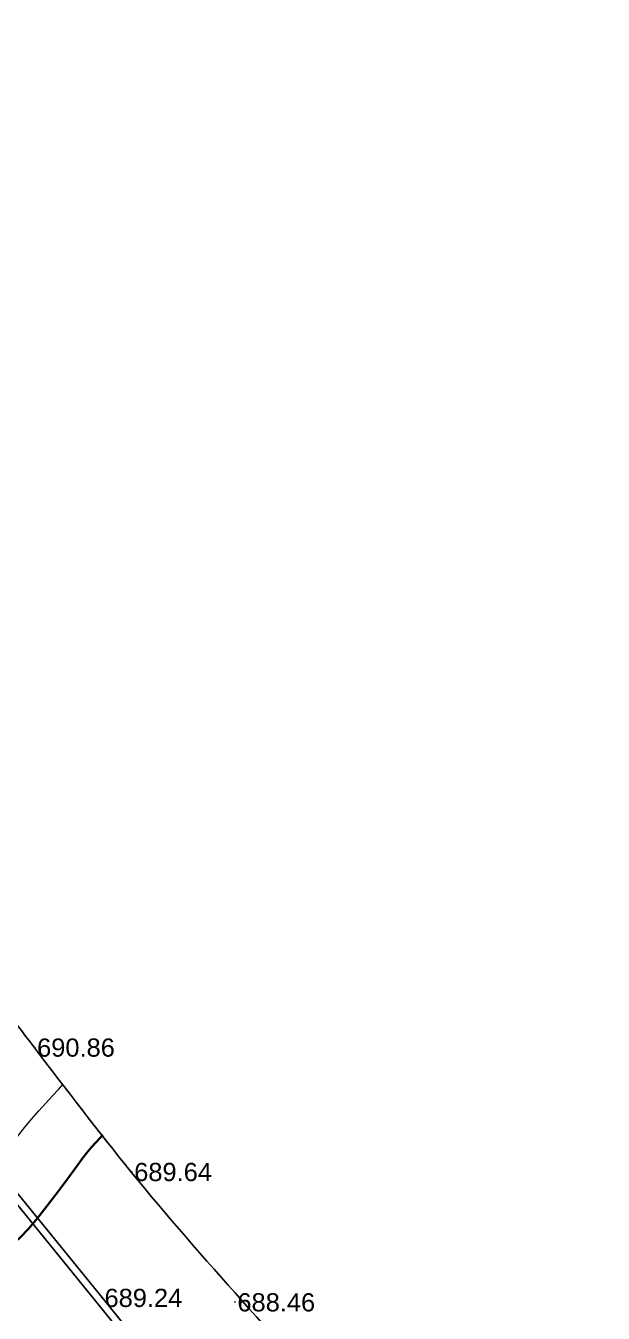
# Model space of a CAD drawing. Header units: feet. Extents: x 3381 to 1374491, y 675186 to 8751562.
# Drawn here: x 686636.8 to 686668.6, y 4375691.2 to 4375761.9 of the extents above; entities that cross this region are included whole.
import ezdxf

# ---------------------------------------------------------------- set-up
doc = ezdxf.new("R2010")
doc.units = ezdxf.units.FT
doc.header["$MEASUREMENT"] = 0
doc.header["$PDMODE"] = 34
doc.header["$PDSIZE"] = 0.01
doc.layers.get('0').update_dxf_attribs({"linetype": 'CONTINUOUS'})
doc.layers.add('0_Point_Height', color=2, linetype='CONTINUOUS')
doc.layers.add('0_Point_Point', color=7, linetype='CONTINUOUS')
doc.layers.add('ANA HORIZONTAL', color=24, linetype='CONTINUOUS', lineweight=30)
doc.layers.add('HORIZANTAL', color=24, linetype='CONTINUOUS', lineweight=13)
doc.styles.get("Standard").update_dxf_attribs({"font": 'arial.ttf', "height": 2.5})

msp = doc.modelspace()

# ---------------------------------------------------------------- linework, layer by layer
at = {"linetype": 'Continuous', "elevation": 687.196}
for points in [[(686664.435, 4375662.422), (686640.733, 4375691.77), (686631.423, 4375703.227), (686620.671, 4375716.321), (686618.316, 4375719.25)], [(686664.756, 4375662.661), (686641.043, 4375692.022), (686631.732, 4375703.48), (686620.978, 4375716.576), (686619.093, 4375718.743)]]:
    msp.add_lwpolyline(points, dxfattribs=at)
at = {"linetype": 'Continuous'}
msp.add_open_spline([(686532.216, 4375862.55), (686534.037, 4375859.08), (686540.343, 4375847.062), (686550.24, 4375829.08), (686564.234, 4375809.816), (686575.006, 4375789.618), (686585.969, 4375771.733), (686595.096, 4375754.329), (686608.511, 4375735.808), (686625.111, 4375721.519), (686636.646, 4375706.682), (686644.576, 4375696.2), (686655.894, 4375684.281), (686664.143, 4375673.589), (686668.587, 4375667.829)], degree=3, knots=[0, 0, 0, 0, 11.75951, 40.72321, 61.46233, 83.054979, 109.290717, 124.392744, 141.962718, 177.533008, 189.558821, 198.276488, 216.955448, 238.768866, 238.768866, 238.768866, 238.768866], dxfattribs=at)
at = {"layer": '0_Point_Point'}
for p in [(686637.339, 4375705.772, 690.862), (686642.675, 4375698.937, 689.636), (686641.043, 4375692.022, 689.236), (686648.347, 4375691.778, 688.463)]:
    msp.add_point(p, dxfattribs=at)
at = {"layer": 'ANA HORIZONTAL', "color": 32, "lineweight": 30, "elevation": 690}
msp.add_lwpolyline([(686633.958, 4375689.687), (686634.25, 4375691.174), (686634.504, 4375692.289), (686634.702, 4375692.947), (686635.016, 4375693.605), (686635.355, 4375694.119), (686635.719, 4375694.543), (686636.113, 4375694.929), (686636.54, 4375695.329), (686637.001, 4375695.795), (686637.501, 4375696.382), (686638.012, 4375697.044), (686638.5, 4375697.689), (686638.953, 4375698.297), (686639.36, 4375698.849), (686639.711, 4375699.325), (686639.994, 4375699.703), (686640.198, 4375699.966), (686640.469, 4375700.285), (686640.712, 4375700.555), (686640.921, 4375700.781), (686641.091, 4375700.967)], dxfattribs=at)
at = {"layer": 'HORIZANTAL', "color": 32, "linetype": 'Continuous', "lineweight": 13, "elevation": 690.5}
msp.add_lwpolyline([(686630.1, 4375690.022), (686630.193, 4375691.532), (686630.339, 4375692.729), (686630.551, 4375693.553), (686631.057, 4375694.586), (686631.667, 4375695.525), (686632.339, 4375696.37), (686633.031, 4375697.123), (686633.704, 4375697.785), (686634.314, 4375698.357), (686634.821, 4375698.84), (686635.182, 4375699.235), (686635.56, 4375699.729), (686635.85, 4375700.129), (686636.113, 4375700.496), (686636.409, 4375700.892), (686636.796, 4375701.378), (686637.182, 4375701.837), (686637.576, 4375702.286), (686637.962, 4375702.713), (686638.324, 4375703.108), (686638.647, 4375703.459), (686638.915, 4375703.754)], dxfattribs=at)

# ---------------------------------------------------------------- texts
at = {"layer": '0_Point_Height', "color": 0}
for s, p in [('690.86', (686637.475, 4375705.258, 690.862)), ('689.64', (686642.811, 4375698.423, 689.636)), ('689.24', (686641.179, 4375691.508, 689.236)), ('688.46', (686648.483, 4375691.264, 688.463))]:
    msp.add_text(s, height=1, dxfattribs=at).set_placement(p)

doc.saveas('drawing.dxf')
